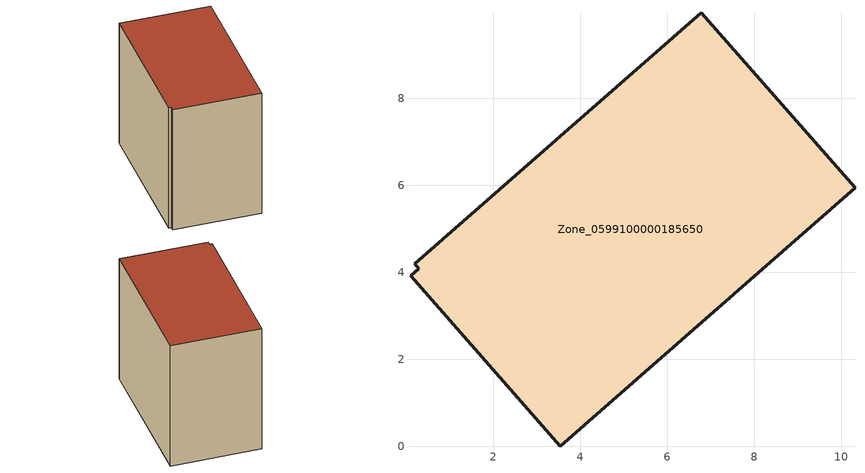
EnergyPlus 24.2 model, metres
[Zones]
Zone_0599100000185650
 floor ground (C_G): 0.1,3.92 0.29,4.09 0.19,4.2 6.79,9.97 10.32,5.94 3.54,0 z0
 wall outside (C_F): 10.32,5.94 6.79,9.97 0.19,4.2 0.29,4.09 0.1,3.92 3.54,0 10.32,5.94 z0:8.1
 roof outside (C_R): 0.29,4.09 0.1,3.92 3.54,0 10.32,5.94 6.79,9.97 0.19,4.2 z8.1
[BUILDING]
Pand.0599100000185650: North Axis=0; Terrain=City; Loads Convergence Tolerance Value=0.04; Temperature Convergence Tolerance Value=0.4; Solar Distribution=FullExterior; Maximum Number of Warmup Days=25; Minimum Number of Warmup Days=1
[Site:Location]
Rotterdam.The.Hague.AP_ZH_NLD Design_Conditions: Latitude=51.96; Longitude=4.45; Time Zone=1; Elevation=-4.5
[SITE:GROUNDTEMPERATURE:BUILDINGSURFACE]
18, 18, 18, 18, 18, 18, 18, 18, 18, 18, 18, 18
[MATERIAL] Thermal Absorptance=0.9; Solar Absorptance=0.7; Visible Absorptance=0.7
Name | Roughness | Thickness | Conductivity | Density | Specific Heat
G.TC.1975-1991 | MediumSmooth | 0.15 | 0.288461 | 540 | 1210
F.TC.1975-1991 | Rough | 0.3 | 0.230769 | 1920 | 840
R.TC.1975-1991 | MediumRough | 0.2 | 0.153846 | 1500 | 1000
[CONSTRUCTION]
C_G: G.TC.1975-1991
C_F: F.TC.1975-1991
C_R: R.TC.1975-1991
[ZONE]
Zone_0599100000185650: Type=1; Multiplier=1; Ceiling Height=Autocalculate; Volume=Autocalculate; Floor Area=autocalculate; Part of Total Floor Area=Yes
[ZONEINFILTRATION:DESIGNFLOWRATE]
Infil_Zone_0599100000185650: Zone or ZoneList or Space or SpaceList=Zone_0599100000185650; Schedule=AlwaysOn; Design Flow Rate Calculation Method=Flow/Area; Flow Rate per Floor Area=0.003; Constant Term Coefficient=1; Temperature Term Coefficient=0; Velocity Term Coefficient=0; Velocity Squared Term Coefficient=0
[HVACTEMPLATE:ZONE:IDEALLOADSAIRSYSTEM]
Zone_0599100000185650: Maximum Heating Supply Air Temperature=50; Minimum Cooling Supply Air Temperature=13; Maximum Heating Supply Air Humidity Ratio=0.0156; Minimum Cooling Supply Air Humidity Ratio=0.0077; Heating Limit=NoLimit; Cooling Limit=NoLimit; Dehumidification Control Type=ConstantSensibleHeatRatio; Cooling Sensible Heat Ratio=0.7; Dehumidification Setpoint=60; Humidification Control Type=None; Humidification Setpoint=30; Outdoor Air Method=None; Outdoor Air Flow Rate per Person=0.00944; Outdoor Air Flow Rate per Zone Floor Area=0; Outdoor Air Flow Rate per Zone=0; Demand Controlled Ventilation Type=None; Outdoor Air Economizer Type=NoEconomizer; Heat Recovery Type=None; Sensible Heat Recovery Effectiveness=0.7; Latent Heat Recovery Effectiveness=0.65
[ZONECONTROL:THERMOSTAT]
ThermostatControl_Zone_0599100000185650: Zone or ZoneList=Zone_0599100000185650; Control Type Schedule=DualSetpointControlType; Control 1=Thermostat_Zone_0599100000185650; Temperature Difference Between Cutout And Setpoint=0
[THERMOSTATSETPOINT:DUALSETPOINT]
Thermostat_Zone_0599100000185650: Heating Setpoint Temperature Schedule=HeatingSetpoint_Zone_0599100000185650; Cooling Setpoint Temperature Schedule=CoolingSetpoint_Zone_0599100000185650
[SCHEDULE:COMPACT]
HeatingSetpoint_Zone_0599100000185650: Through: 12/31, For: AllDays, Until: 24:00, 21
CoolingSetpoint_Zone_0599100000185650: Through: 12/31, For: AllDays, Until: 24:00, 24
DualSetpointControlType: Through: 12/31, For: AllDays, Until: 24:00, 4
AlwaysOn: Through: 12/31, For: AllDays, Until: 24:00, 1
